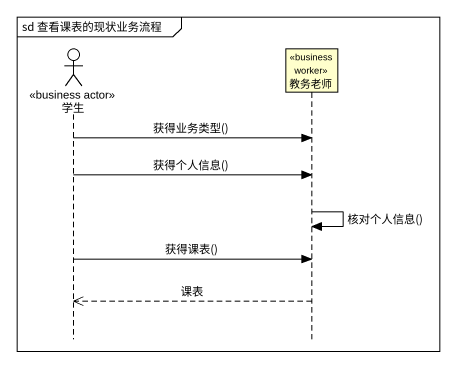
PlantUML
@startuml
mainframe sd 查看课表的现状业务流程
hide footbox
actor 学生 <<business actor>>
participant 教务老师 <<business worker>>

学生 -> 教务老师 : 获得业务类型()
学生 -> 教务老师 : 获得个人信息()
教务老师 -> 教务老师 : 核对个人信息()
学生 -> 教务老师 : 获得课表()
教务老师 -->> 学生 : 课表
@enduml
